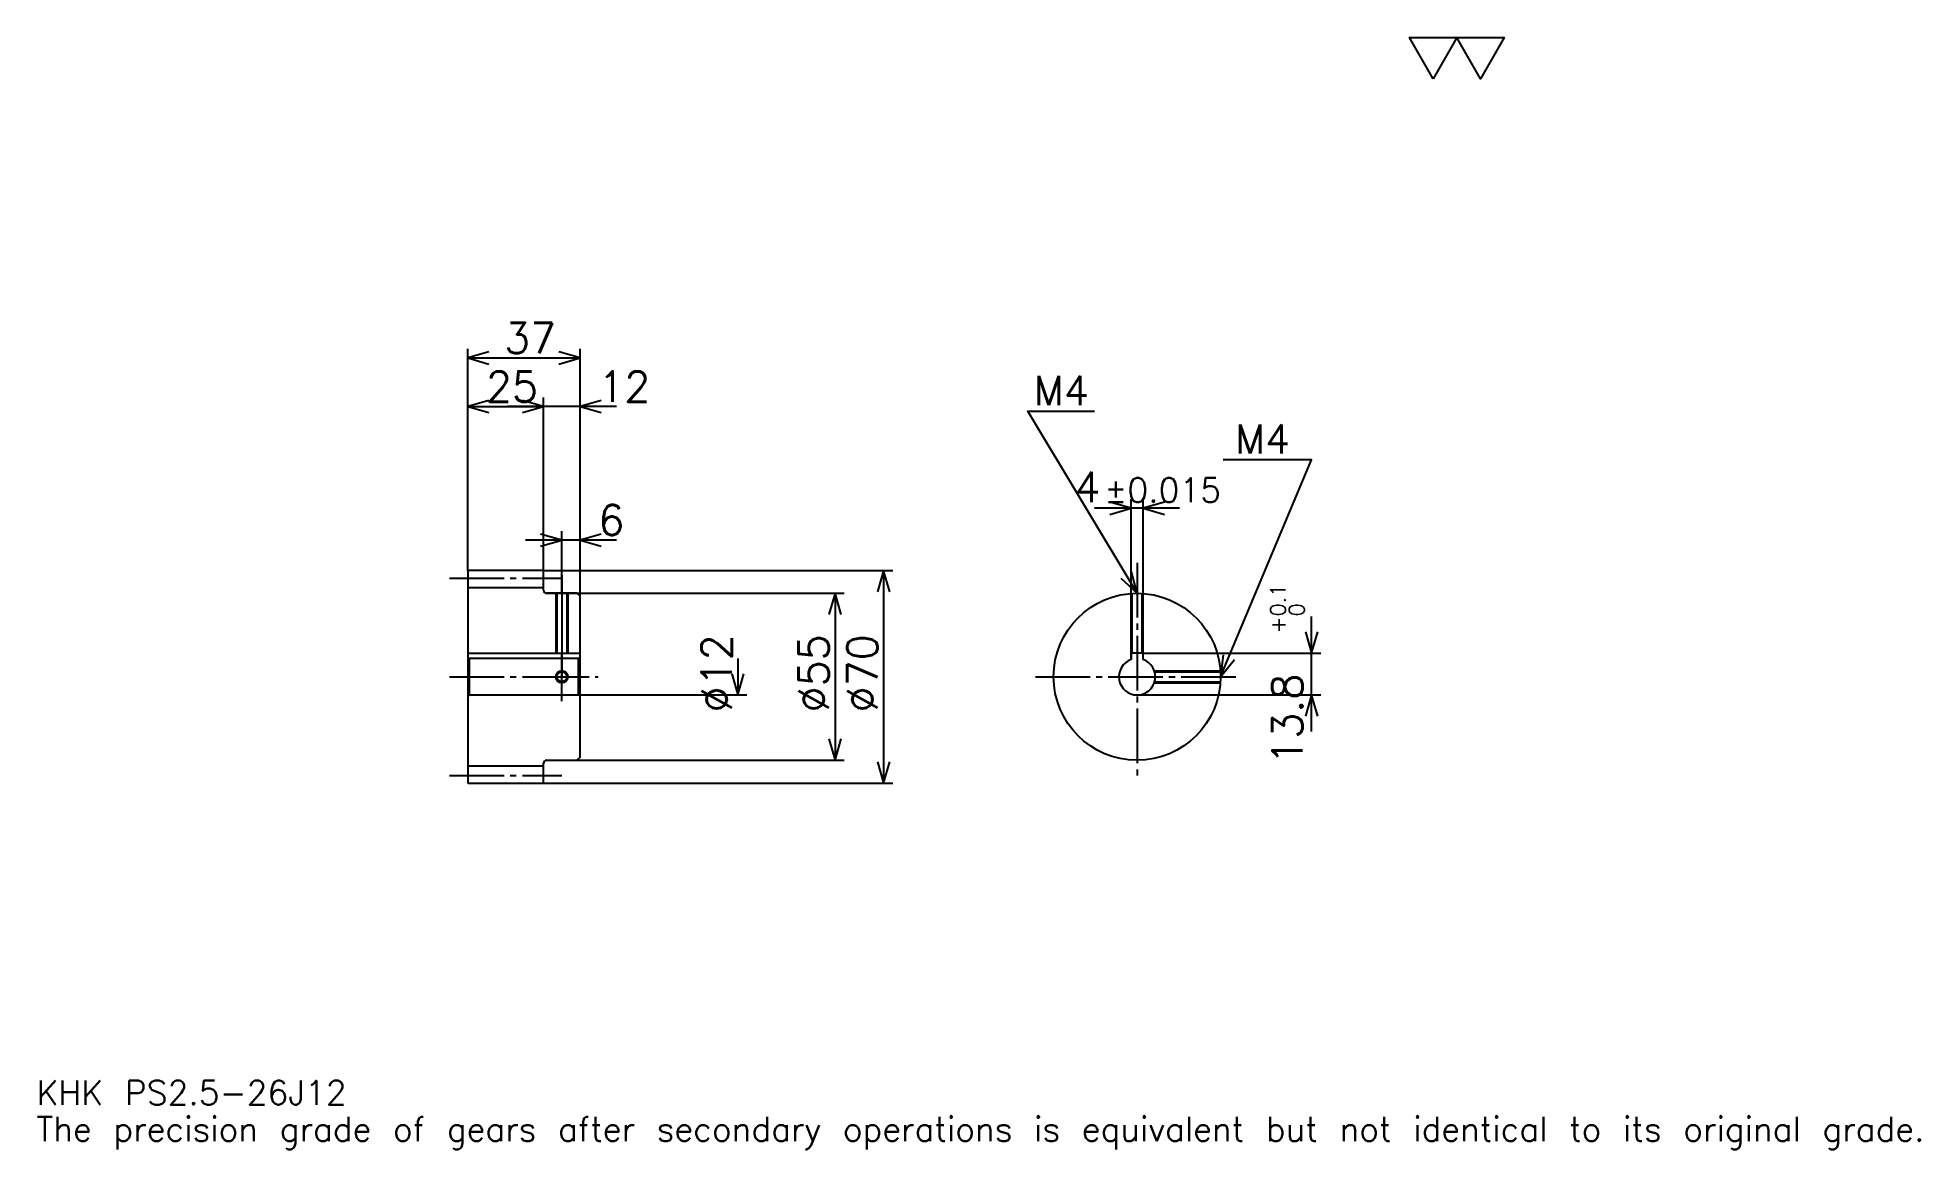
# Model space of a CAD drawing. Extents: x 20 to 641, y 7 to 374.
import ezdxf

# ---------------------------------------------------------------- set-up
doc = ezdxf.new("R2010")
doc.units = 0
doc.linetypes.add('DASHDOT', pattern=[24, 18, -2, 2, -2])
doc.layers.get('0').update_dxf_attribs({"linetype": 'CONTINUOUS'})
doc.layers.add('DASHDOT', color=6, linetype='DASHDOT')
doc.styles.add('KANJI', font='TXT', dxfattribs={"bigfont": 'BIGFONT'})

msp = doc.modelspace()

# ---------------------------------------------------------------- linework, layer by layer
at = {"color": 5}
for p, q in [((162, 198), (162, 271)), ((162, 268), (199, 268)), ((199, 198), (199, 271)), ((187, 198), (187, 255)), ((162, 252), (187, 252)), ((211, 252), (175, 252)), ((396.5, 218.5), (368.5, 218.5)), ((380.5, 170.800003), (380.5, 221.5)), ((384.5, 170.800003), (384.5, 221.5)), ((193, 198), (193, 211)), ((211, 208), (181, 208)), ((162, 197.899994), (162, 198)), ((186.899994, 198), (199, 198)), ((187, 197.899994), (187, 198)), ((193, 190.5), (193, 198)), ((193, 190.5), (193, 198)), ((199, 198), (302, 198)), ((199, 189.5), (199, 198)), ((299, 198), (299, 128)), ((188, 190.5), (199, 190.5)), ((199, 190.5), (286, 190.5)), ((283, 190.5), (283, 135.5)), ((440, 145), (440, 182.800003)), ((251, 169), (251, 157)), ((384.5, 170.800003), (443, 170.800003)), ((199, 157), (254, 157)), ((382.5, 157), (443, 157)), ((188, 135.5), (199, 135.5)), ((199, 135.5), (286, 135.5)), ((186.899994, 128), (199, 128)), ((199, 128), (302, 128))]:
    msp.add_line(p, q, dxfattribs=at)
at = {"color": 4}
for p, q in [((162, 192.375), (187, 192.375)), ((162, 170.800003), (199, 170.800003)), ((162.5, 169), (162.5, 157)), ((198.5, 169), (199, 169.5)), ((198.5, 157), (199, 156.5)), ((162, 133.625), (187, 133.625))]:
    msp.add_line(p, q, dxfattribs=at)
at = {"color": 7}
msp.add_lwpolyline([(480, 360), (472.200012, 373.519989), (503.399994, 373.519989), (495.600006, 360), (487.799988, 373.519989), (480, 360)], dxfattribs=at)
at = {"color": 5}
for points in [[(169, 270), (162, 268), (169, 266)], [(192, 266), (199, 268), (192, 270)], [(169, 254), (162, 252), (169, 250)], [(180, 250), (187, 252), (180, 254)], [(180, 250), (187, 252), (180, 254)], [(206, 254), (199, 252), (206, 250)], [(382.5, 190.5), (346.5, 250.5), (368.5, 250.5)], [(410, 163), (440, 234.5), (410.799988, 234.5)], [(373.5, 216.5), (380.5, 218.5), (373.5, 220.5)], [(391.5, 220.5), (384.5, 218.5), (391.5, 216.5)], [(186, 206), (193, 208), (186, 210)], [(206, 210), (199, 208), (206, 206)], [(301, 191), (299, 198), (297, 191)], [(377.183533, 195.47345), (382.5, 190.5), (380.613525, 197.531433)], [(285, 183.5), (283, 190.5), (281, 183.5)], [(438, 177.800003), (440, 170.800003), (442, 177.800003)], [(410.864075, 170.228653), (410, 163), (414.552551, 168.68103)], [(249, 164), (251, 157), (253, 164)], [(442, 150), (440, 157), (438, 150)], [(281, 142.5), (283, 135.5), (285, 142.5)], [(297, 135), (299, 128), (301, 135)]]:
    msp.add_lwpolyline(points, dxfattribs=at)
at = {"color": 4}
for points in [[(187, 191.5), (187, 197.899994), (186.899994, 198), (162.100006, 198), (162, 197.899994), (162, 156.5)], [(188, 135.5), (198, 135.5), (199, 136.5), (199, 189.5), (198, 190.5), (188, 190.5)], [(191, 190.5), (191, 170.800003)], [(191.380005, 190.5), (191.380005, 170.800003)], [(194.619995, 190.5), (194.619995, 170.800003)], [(195, 190.5), (195, 170.800003)], [(380.5, 168.65686), (380.5, 190.42717)], [(380.880005, 170.800003), (380.880005, 190.45224)], [(384.119995, 170.800003), (384.119995, 190.45224)], [(384.5, 168.65686), (384.5, 190.42717)], [(162, 156.5), (162.5, 157), (198.5, 157), (198.5, 169), (162.5, 169), (162, 169.5)], [(384.5, 168.65686), (384.5, 170.800003), (380.5, 170.800003), (380.5, 168.65686)], [(388.15686, 165), (409.927185, 165)], [(388.277161, 164.619995), (409.95224, 164.619995)], [(388.277161, 161.380005), (409.95224, 161.380005)], [(162, 156.5), (162, 128.100006), (162.100006, 128), (186.899994, 128), (187, 128.100006), (187, 134.5)], [(388.15686, 161), (409.927185, 161)]]:
    msp.add_lwpolyline(points, dxfattribs=at)
for centre, radius in [((382.5, 163), 27.5), ((193, 163), 1.62)]:
    msp.add_circle(centre, radius, dxfattribs=at)
at = {"color": 7}
msp.add_circle((193, 163), 2, dxfattribs=at)
at = {"color": 4}
for centre, radius, start, end in [((188, 191.5), 1, 180, 270), ((382.5, 163), 6, 109.471220943, 70.528779057), ((188, 134.5), 1, 90, 180)]:
    msp.add_arc(centre, radius, start, end, dxfattribs=at)
at = {"layer": 'DASHDOT', "color": 7}
for p, q in [((382.5, 200.5), (382.5, 129.5)), ((156, 195.5), (193, 195.5)), ((193, 190.5), (193, 163)), ((156, 163), (205, 163)), ((349, 163), (416, 163)), ((156, 130.5), (193, 130.5))]:
    msp.add_line(p, q, dxfattribs=at)
for points in [[(193, 196.5), (193, 164.800003)], [(193, 155), (193, 171)], [(185, 163), (201, 163)]]:
    msp.add_lwpolyline(points, dxfattribs=at)

# ---------------------------------------------------------------- texts
at = {"color": 7, "style": 'KANJI'}
for s, height, p in [('37', 10, (174, 269.600006)), ('25', 10, (168, 253.600006)), ('12', 10, (205, 253.600006)), ('M4', 9.6, (348.5, 252.5)), ('M4', 9.6, (414.799988, 236.5)), ('4', 10, (361.858032, 220.5)), ('%%p0.015', 8, (371.756775, 220.5)), ('6', 10, (205, 209.600006)), ('KHK PS2.5-26J12', 8, (20, 22)), ('The precision grade of gears after secondary operations is equivalent but not identical to its original grade.', 8, (20, 10))]:
    msp.add_text(s, height=height, dxfattribs=at).set_placement(p)
for s, height, p in [('0.1', 5, (431.399994, 182.890381)), ('0', 5, (437.600006, 182.890381)), ('+', 5, (431.399994, 177.290375)), ('%%c12', 10, (249, 151.25)), ('%%c55', 10, (281, 151.25)), ('%%c70', 10, (297, 151.25)), ('13.8', 10, (437, 134.006409))]:
    msp.add_text(s, height=height, rotation=90, dxfattribs=at).set_placement(p)

doc.saveas('drawing.dxf')
